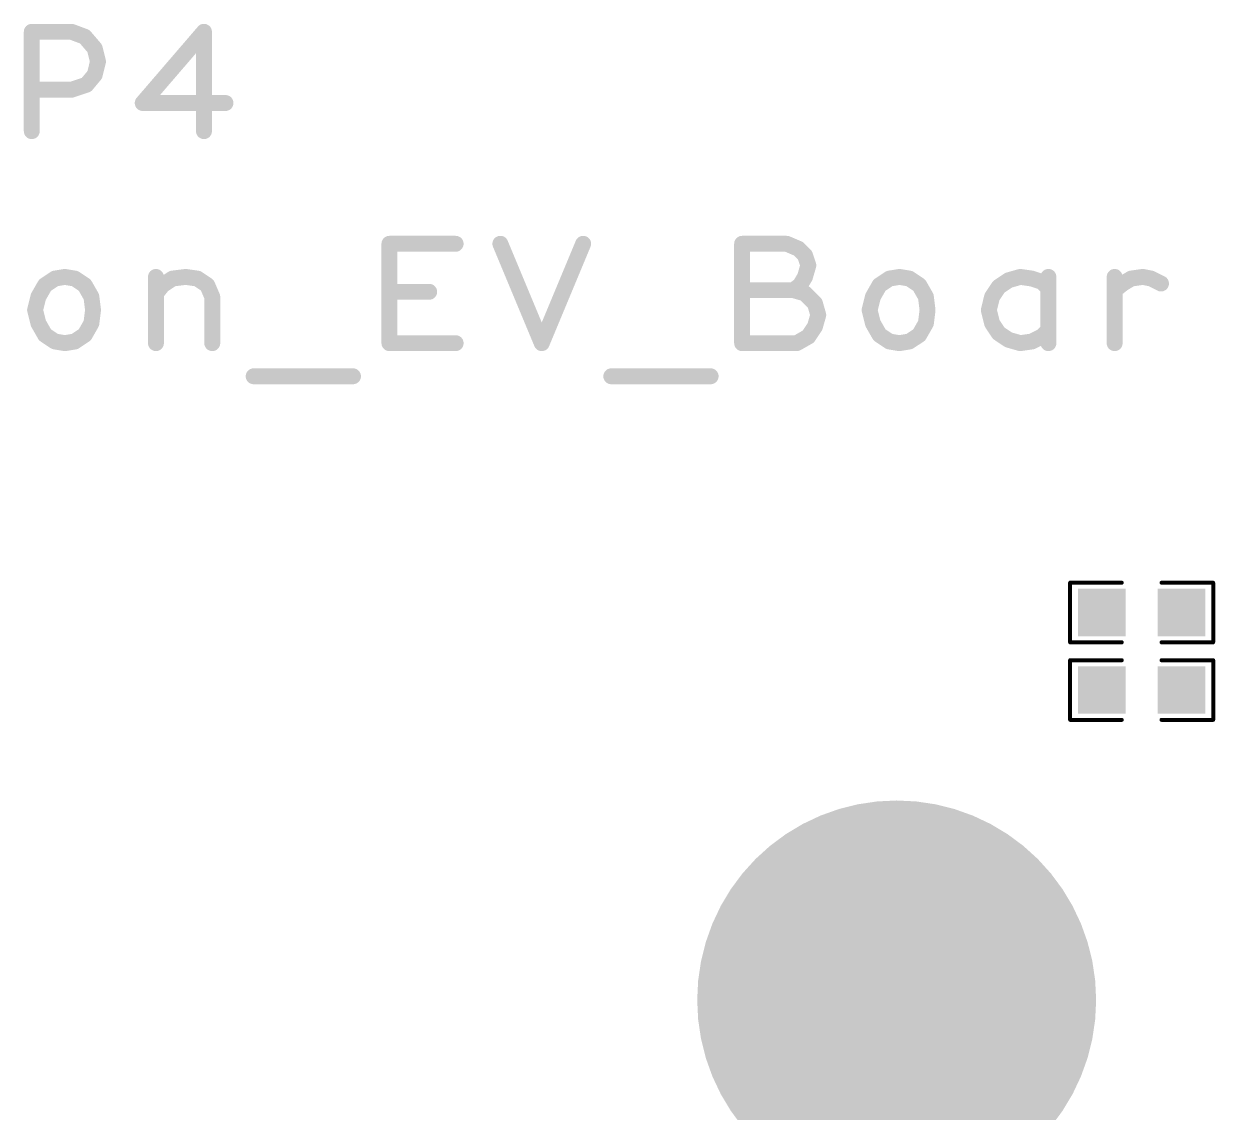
# Model space of a CAD drawing. Extents: x -11 to 101, y 2 to 100.
# Drawn here: x 51.34 to 66.57, y 30.57 to 44.48 of the extents above; entities that cross this region are included whole.
import ezdxf

# ---------------------------------------------------------------- set-up
doc = ezdxf.new("R2010")
doc.units = 0
doc.layers.get('0').update_dxf_attribs({"linetype": 'CONTINUOUS'})
doc.layers.add('SILK_TOP_ART', color=251, linetype='CONTINUOUS')
doc.layers.add('SOLDER_TOP_ART', color=18, linetype='CONTINUOUS')

# ---------------------------------------------------------------- blocks, each defined once
blk = doc.blocks.new('ROUND_312')
at = {"const_width": 0.1016}
blk.add_lwpolyline([(-0.0508, 0, 1), (0.0508, 0, 1)], format="xyb", close=True, dxfattribs=at)
blk = doc.blocks.new('ROUND_321')
at = {"const_width": 0.0254}
blk.add_lwpolyline([(-0.0127, 0, 1), (0.0127, 0, 1)], format="xyb", close=True, dxfattribs=at)
blk = doc.blocks.new('ROUND_341')
at = {"const_width": 2.55}
blk.add_lwpolyline([(-1.275, 0, 1), (1.275, 0, 1)], format="xyb", close=True, dxfattribs=at)
blk = doc.blocks.new('SQUARE_333')
blk.add_solid([(0.304, 0.304), (0.304, -0.304), (-0.304, 0.304), (-0.304, -0.304)])

msp = doc.modelspace()

# ---------------------------------------------------------------- linework, layer by layer
at = {"layer": 'SILK_TOP_ART'}
for points, const_width in [([(51.4435, 43.1038), (51.4435, 44.3738)], 0.2032), ([(51.4435, 44.3738), (51.9515, 44.3738)], 0.2032), ([(51.9515, 44.3738), (52.1208, 44.3103)], 0.2032), ([(53.6448, 44.3738), (52.8616, 43.4636)], 0.2032), ([(53.6448, 43.1038), (53.6448, 44.3738)], 0.2032), ([(52.1208, 44.3103), (52.2478, 44.1621)], 0.2032), ([(52.2478, 44.1621), (52.2901, 43.9928)], 0.2032), ([(52.2901, 43.9928), (52.2478, 43.8235)], 0.2032), ([(52.2478, 43.8235), (52.142, 43.6965)], 0.2032), ([(51.9515, 43.6329), (51.4435, 43.6329)], 0.2032), ([(52.142, 43.6965), (51.9515, 43.6329)], 0.2032), ([(52.8616, 43.4636), (53.92, 43.4636)], 0.2032), ([(56.0155, 40.3945), (56.0155, 41.6645)], 0.2032), ([(56.0155, 41.6645), (56.8621, 41.6645)], 0.2032), ([(57.4336, 41.6645), (57.9628, 40.3945)], 0.2032), ([(57.9628, 40.3945), (58.492, 41.6645)], 0.2032), ([(61.0955, 41.6645), (60.524, 41.6645)], 0.2032), ([(60.524, 41.6645), (60.524, 40.3945)], 0.2032), ([(61.2436, 41.601), (61.0955, 41.6645)], 0.2032), ([(61.3283, 41.5163), (61.2436, 41.601)], 0.2032), ([(61.3707, 41.3894), (61.3283, 41.5163)], 0.2032), ([(61.3283, 41.2411), (61.3707, 41.3894)], 0.2032), ([(51.6128, 41.1353), (51.7398, 41.22)], 0.2032), ([(51.7398, 41.22), (51.8668, 41.2411)], 0.2032), ([(51.8668, 41.2411), (51.9938, 41.22)], 0.2032), ([(51.9938, 41.22), (52.1208, 41.1353)], 0.2032), ([(53.0309, 40.3945), (53.0309, 41.2411)], 0.2032), ([(53.1156, 41.1353), (53.2426, 41.22)], 0.2032), ([(53.2426, 41.22), (53.412, 41.2411)], 0.2032), ([(53.412, 41.2411), (53.5601, 41.22)], 0.2032), ([(53.5601, 41.22), (53.6871, 41.1353)], 0.2032), ([(61.2648, 41.1353), (61.3283, 41.2411)], 0.2032), ([(62.2808, 41.1353), (62.4078, 41.22)], 0.2032), ([(62.4078, 41.22), (62.5348, 41.2411)], 0.2032), ([(62.5348, 41.2411), (62.6618, 41.22)], 0.2032), ([(62.6618, 41.22), (62.7888, 41.1353)], 0.2032), ([(63.9318, 41.1988), (63.8048, 41.1142)], 0.2032), ([(64.08, 41.2411), (63.9318, 41.1988)], 0.2032), ([(64.2281, 41.22), (64.08, 41.2411)], 0.2032), ([(64.3551, 41.1777), (64.2281, 41.22)], 0.2032), ([(64.4398, 41.093), (64.3551, 41.1777)], 0.2032), ([(64.4398, 40.3945), (64.4398, 41.2411)], 0.2032), ([(65.2865, 40.3945), (65.2865, 41.2411)], 0.2032), ([(65.3923, 41.1565), (65.4981, 41.22)], 0.2032), ([(65.4981, 41.22), (65.6463, 41.2411)], 0.2032), ([(65.6463, 41.2411), (65.7521, 41.22)], 0.2032), ([(65.7521, 41.22), (65.8791, 41.1565)], 0.2032), ([(51.5281, 40.9872), (51.6128, 41.1353)], 0.2032), ([(52.1208, 41.1353), (52.2055, 40.9872)], 0.2032), ([(53.0309, 41.0295), (53.1156, 41.1353)], 0.2032), ([(53.6871, 41.1353), (53.7507, 40.9872)], 0.2032), ([(56.5235, 41.0507), (56.0155, 41.0507)], 0.2032), ([(61.1801, 41.0718), (60.524, 41.0718)], 0.2032), ([(61.1801, 41.0718), (61.2648, 41.1353)], 0.2032), ([(61.3283, 41.0295), (61.1801, 41.0718)], 0.2032), ([(61.4553, 40.9025), (61.3283, 41.0295)], 0.2032), ([(62.1961, 40.9872), (62.2808, 41.1353)], 0.2032), ([(62.7888, 41.1353), (62.8735, 40.9872)], 0.2032), ([(63.8048, 41.1142), (63.7201, 40.9872)], 0.2032), ([(65.2865, 41.0718), (65.3923, 41.1565)], 0.2032), ([(51.4858, 40.8178), (51.5281, 40.9872)], 0.2032), ([(52.2055, 40.9872), (52.2267, 40.8178)], 0.2032), ([(53.7507, 40.9872), (53.7507, 40.3945)], 0.2032), ([(61.4976, 40.7543), (61.4553, 40.9025)], 0.2032), ([(62.1538, 40.8178), (62.1961, 40.9872)], 0.2032), ([(62.8735, 40.9872), (62.8947, 40.8178)], 0.2032), ([(63.7201, 40.9872), (63.6778, 40.8178)], 0.2032), ([(51.5281, 40.6485), (51.4858, 40.8178)], 0.2032), ([(52.2267, 40.8178), (52.2055, 40.6485)], 0.2032), ([(61.4553, 40.6062), (61.4976, 40.7543)], 0.2032), ([(62.1961, 40.6485), (62.1538, 40.8178)], 0.2032), ([(62.8947, 40.8178), (62.8735, 40.6485)], 0.2032), ([(63.6778, 40.8178), (63.7201, 40.6485)], 0.2032), ([(51.6128, 40.5003), (51.5281, 40.6485)], 0.2032), ([(52.2055, 40.6485), (52.1208, 40.5003)], 0.2032), ([(61.3707, 40.4791), (61.4553, 40.6062)], 0.2032), ([(62.2808, 40.5003), (62.1961, 40.6485)], 0.2032), ([(62.8735, 40.6485), (62.7888, 40.5003)], 0.2032), ([(63.7201, 40.6485), (63.8048, 40.5215)], 0.2032), ([(64.3551, 40.4791), (64.4398, 40.5638)], 0.2032), ([(51.7398, 40.4157), (51.6128, 40.5003)], 0.2032), ([(51.8668, 40.3945), (51.7398, 40.4157)], 0.2032), ([(51.9938, 40.4157), (51.8668, 40.3945)], 0.2032), ([(52.1208, 40.5003), (51.9938, 40.4157)], 0.2032), ([(61.2225, 40.3945), (61.3707, 40.4791)], 0.2032), ([(62.4078, 40.4157), (62.2808, 40.5003)], 0.2032), ([(62.5348, 40.3945), (62.4078, 40.4157)], 0.2032), ([(62.6618, 40.4157), (62.5348, 40.3945)], 0.2032), ([(62.7888, 40.5003), (62.6618, 40.4157)], 0.2032), ([(63.8048, 40.5215), (63.9318, 40.4368)], 0.2032), ([(63.9318, 40.4368), (64.08, 40.3945)], 0.2032), ([(64.08, 40.3945), (64.2281, 40.4157)], 0.2032), ([(64.2281, 40.4157), (64.3551, 40.4791)], 0.2032), ([(56.8621, 40.3945), (56.0155, 40.3945)], 0.2032), ([(60.524, 40.3945), (61.2225, 40.3945)], 0.2032), ([(54.2798, 39.9712), (55.5498, 39.9712)], 0.2032), ([(58.8518, 39.9712), (60.1218, 39.9712)], 0.2032), ([(64.7173, 37.333), (65.3777, 37.333)], 0.0508), ([(64.7173, 36.571), (64.7173, 37.333)], 0.0508), ([(66.5461, 37.333), (65.8857, 37.333)], 0.0508), ([(66.5461, 36.571), (66.5461, 37.333)], 0.0508), ([(65.3777, 36.571), (64.7173, 36.571)], 0.0508), ([(65.8857, 36.571), (66.5461, 36.571)], 0.0508), ([(64.7173, 36.3424), (65.3777, 36.3424)], 0.0508), ([(64.7173, 35.5804), (64.7173, 36.3424)], 0.0508), ([(66.5461, 36.3424), (65.8857, 36.3424)], 0.0508), ([(66.5461, 35.5804), (66.5461, 36.3424)], 0.0508), ([(65.3777, 35.5804), (64.7173, 35.5804)], 0.0508), ([(65.8857, 35.5804), (66.5461, 35.5804)], 0.0508)]:
    msp.add_lwpolyline(points, dxfattribs=dict(at, const_width=const_width))

# ---------------------------------------------------------------- block references
for name, p in [('ROUND_312', (51.4435, 44.3738)), ('ROUND_312', (51.9515, 44.3738)), ('ROUND_312', (53.6448, 44.3738)), ('ROUND_312', (52.1208, 44.3103)), ('ROUND_312', (52.2478, 44.1621)), ('ROUND_312', (52.2901, 43.9928)), ('ROUND_312', (52.2478, 43.8235)), ('ROUND_312', (51.4435, 43.6329)), ('ROUND_312', (51.9515, 43.6329)), ('ROUND_312', (52.142, 43.6965)), ('ROUND_312', (52.8616, 43.4636)), ('ROUND_312', (53.92, 43.4636)), ('ROUND_312', (51.4435, 43.1038)), ('ROUND_312', (53.6448, 43.1038)), ('ROUND_312', (56.0155, 41.6645)), ('ROUND_312', (56.8621, 41.6645)), ('ROUND_312', (57.4336, 41.6645)), ('ROUND_312', (58.492, 41.6645)), ('ROUND_312', (60.524, 41.6645)), ('ROUND_312', (61.0955, 41.6645)), ('ROUND_312', (61.2436, 41.601)), ('ROUND_312', (61.3283, 41.5163)), ('ROUND_312', (61.3707, 41.3894)), ('ROUND_312', (51.7398, 41.22)), ('ROUND_312', (51.8668, 41.2411)), ('ROUND_312', (51.9938, 41.22)), ('ROUND_312', (53.0309, 41.2411)), ('ROUND_312', (53.2426, 41.22)), ('ROUND_312', (53.412, 41.2411)), ('ROUND_312', (53.5601, 41.22)), ('ROUND_312', (61.3283, 41.2411)), ('ROUND_312', (62.4078, 41.22)), ('ROUND_312', (62.5348, 41.2411)), ('ROUND_312', (62.6618, 41.22)), ('ROUND_312', (63.9318, 41.1988)), ('ROUND_312', (64.08, 41.2411)), ('ROUND_312', (64.2281, 41.22)), ('ROUND_312', (64.3551, 41.1777)), ('ROUND_312', (64.4398, 41.2411)), ('ROUND_312', (65.2865, 41.2411)), ('ROUND_312', (65.4981, 41.22)), ('ROUND_312', (65.6463, 41.2411)), ('ROUND_312', (65.7521, 41.22)), ('ROUND_312', (51.6128, 41.1353)), ('ROUND_312', (52.1208, 41.1353)), ('ROUND_312', (53.0309, 41.0295)), ('ROUND_312', (53.1156, 41.1353)), ('ROUND_312', (53.6871, 41.1353)), ('ROUND_312', (56.0155, 41.0507)), ('ROUND_312', (56.5235, 41.0507)), ('ROUND_312', (60.524, 41.0718)), ('ROUND_312', (61.1801, 41.0718)), ('ROUND_312', (61.1801, 41.0718)), ('ROUND_312', (61.2648, 41.1353)), ('ROUND_312', (61.3283, 41.0295)), ('ROUND_312', (62.2808, 41.1353)), ('ROUND_312', (62.7888, 41.1353)), ('ROUND_312', (63.8048, 41.1142)), ('ROUND_312', (64.4398, 41.093)), ('ROUND_312', (65.2865, 41.0718)), ('ROUND_312', (65.3923, 41.1565)), ('ROUND_312', (65.8791, 41.1565)), ('ROUND_312', (51.5281, 40.9872)), ('ROUND_312', (52.2055, 40.9872)), ('ROUND_312', (53.7507, 40.9872)), ('ROUND_312', (61.4553, 40.9025)), ('ROUND_312', (62.1961, 40.9872)), ('ROUND_312', (62.8735, 40.9872)), ('ROUND_312', (63.7201, 40.9872)), ('ROUND_312', (51.4858, 40.8178)), ('ROUND_312', (52.2267, 40.8178)), ('ROUND_312', (61.4976, 40.7543)), ('ROUND_312', (62.1538, 40.8178)), ('ROUND_312', (62.8947, 40.8178)), ('ROUND_312', (63.6778, 40.8178)), ('ROUND_312', (51.5281, 40.6485)), ('ROUND_312', (52.2055, 40.6485)), ('ROUND_312', (61.4553, 40.6062)), ('ROUND_312', (62.1961, 40.6485)), ('ROUND_312', (62.8735, 40.6485)), ('ROUND_312', (63.7201, 40.6485)), ('ROUND_312', (64.4398, 40.5638)), ('ROUND_312', (51.6128, 40.5003)), ('ROUND_312', (51.7398, 40.4157)), ('ROUND_312', (51.9938, 40.4157)), ('ROUND_312', (52.1208, 40.5003)), ('ROUND_312', (61.3707, 40.4791)), ('ROUND_312', (62.2808, 40.5003)), ('ROUND_312', (62.4078, 40.4157)), ('ROUND_312', (62.6618, 40.4157)), ('ROUND_312', (62.7888, 40.5003)), ('ROUND_312', (63.8048, 40.5215)), ('ROUND_312', (63.9318, 40.4368)), ('ROUND_312', (64.2281, 40.4157)), ('ROUND_312', (64.3551, 40.4791)), ('ROUND_312', (51.8668, 40.3945)), ('ROUND_312', (51.8668, 40.3945)), ('ROUND_312', (53.0309, 40.3945)), ('ROUND_312', (53.7507, 40.3945)), ('ROUND_312', (56.0155, 40.3945)), ('ROUND_312', (56.8621, 40.3945)), ('ROUND_312', (57.9628, 40.3945)), ('ROUND_312', (60.524, 40.3945)), ('ROUND_312', (61.2225, 40.3945)), ('ROUND_312', (62.5348, 40.3945)), ('ROUND_312', (62.5348, 40.3945)), ('ROUND_312', (64.08, 40.3945)), ('ROUND_312', (64.4398, 40.3945)), ('ROUND_312', (65.2865, 40.3945)), ('ROUND_312', (54.2798, 39.9712)), ('ROUND_312', (55.5498, 39.9712)), ('ROUND_312', (58.8518, 39.9712)), ('ROUND_312', (60.1218, 39.9712)), ('ROUND_321', (64.7173, 37.333)), ('ROUND_321', (64.7173, 37.333)), ('ROUND_321', (65.3777, 37.333)), ('ROUND_321', (65.8857, 37.333)), ('ROUND_321', (66.5461, 37.333)), ('ROUND_321', (66.5461, 37.333)), ('ROUND_321', (64.7173, 36.571)), ('ROUND_321', (64.7173, 36.571)), ('ROUND_321', (65.3777, 36.571)), ('ROUND_321', (65.8857, 36.571)), ('ROUND_321', (66.5461, 36.571)), ('ROUND_321', (66.5461, 36.571)), ('ROUND_321', (64.7173, 36.3424)), ('ROUND_321', (64.7173, 36.3424)), ('ROUND_321', (65.3777, 36.3424)), ('ROUND_321', (65.8857, 36.3424)), ('ROUND_321', (66.5461, 36.3424)), ('ROUND_321', (66.5461, 36.3424)), ('ROUND_321', (64.7173, 35.5804)), ('ROUND_321', (64.7173, 35.5804)), ('ROUND_321', (65.3777, 35.5804)), ('ROUND_321', (65.8857, 35.5804)), ('ROUND_321', (66.5461, 35.5804)), ('ROUND_321', (66.5461, 35.5804))]:
    msp.add_blockref(name, p, dxfattribs=at)
at = {"layer": 'SOLDER_TOP_ART'}
for name, p in [('SQUARE_333', (65.1237, 36.952)), ('SQUARE_333', (66.1397, 36.952)), ('SQUARE_333', (65.1237, 35.9614)), ('SQUARE_333', (66.1397, 35.9614)), ('ROUND_341', (62.5, 32))]:
    msp.add_blockref(name, p, dxfattribs=at)

doc.saveas('drawing.dxf')
